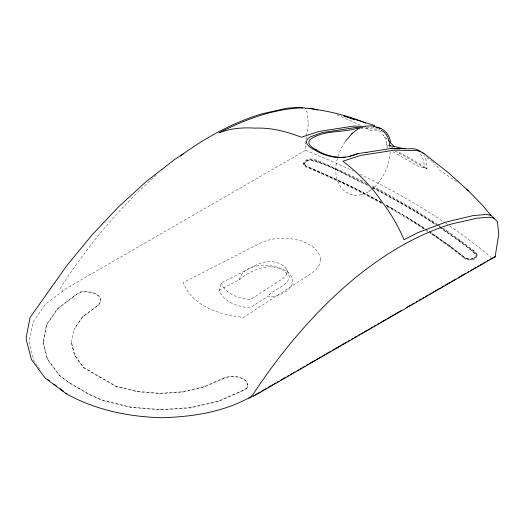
<?xml version="1.0" encoding="UTF-8"?>
<svg xmlns="http://www.w3.org/2000/svg" width="525" height="525" viewBox="0 0 525 525"><rect width="100%" height="100%" fill="white"/><g stroke="black" fill="none" stroke-linecap="round" stroke-linejoin="round"><path stroke-width="0.39" stroke-dasharray="2.62 1.97" d="M387.083 148.352C387.201 143.515 386.105 138.351 382.725 134.715L387.161 139.302M389.609 147.814L389.648 146.816M247.767 384.484L247.767 384.858L245.989 381.321A15.455 8.925 0 0 0 239.065 377.508C234.137 376.248 228.788 376.359 224.044 378.302L203.805 387.201L182.661 392.109L159.948 393.652L137.235 391.735L116.051 386.525L83.692 367.841L74.668 355.615L71.354 342.123L74.668 355.235L83.692 367.467L116.051 386.151L137.235 391.361L159.948 393.277L182.661 391.735L203.805 386.827L224.044 377.928C228.788 375.985 234.137 375.867 239.065 377.134A15.455 8.925 0 0 1 245.989 380.947C247.918 382.922 248.371 386.111 246.816 388.441L242.95 390.672L218.446 401.441L190.608 407.905L160.637 409.933L130.587 407.407L102.487 400.49L89.611 394.748L69.451 383.106L59.502 375.677L47.526 359.454L43.142 342.103L46.659 324.424L57.855 308.352L76.512 294.203L80.377 291.972L83.416 291.5L86.579 291.428L92.715 292.451A15.455 8.925 0 0 1 99.317 296.448C101.791 299.165 100.892 303.529 97.932 305.491L82.523 317.179L74.018 329.385L82.523 316.805L97.932 305.117L100.498 301.842L100.787 300.024M390.213 151.876C389.662 165.224 383.624 178.126 374.148 187.477L373.748 187.779M306.324 136.828L305.189 143.955L305.471 150.38A717.8 414.415 0 0 1 353.404 171.084M306.449 136.034L308.346 124.149L306.961 111.7L304.789 109.397M219.148 290.174L239.229 279.858C243.633 262.165 271.733 263.156 284.609 270.152C304.868 282.148 282.831 298.134 267.796 296.349L249.933 307.945C238.186 306.666 223.604 302.393 219.148 290.174L221.399 282.936L257.493 264.397C269.41 258.503 288.323 261.548 289.229 277.692C286.604 287.28 273.532 288.691 267.796 296.349M43.142 342.103L46.659 324.424M71.354 342.497L74.018 329.011M366.673 183.96A709.721 409.756 0 0 0 319.161 162.035C314.672 159.534 306.167 157.808 303.614 163.675C304.9 156.962 314.79 158.635 319.161 161.28A709.721 409.756 0 0 1 364.521 182.123M368.15 185.496C349.053 177.398 330.855 164.903 310.564 160.315C308.287 160.46 305.255 161.195 304.638 163.734C304.808 160.932 308.234 160.059 310.564 159.928C330.606 164.423 348.574 176.761 367.428 184.754M429.128 231.328L450.325 246.212L465.938 258.274L470.242 258.963L473.137 258.438L475.263 257.211L476.168 255.544L475.886 256.797L474.331 258.287M442.916 228.014L460.012 240.135L475.742 252.289L477.107 254.205L477.192 255.235L476.142 257.158L471.752 259.186L468.7 259.304L465.938 258.661L450.325 246.593L430.487 232.627M477.192 255.235C476.201 261.397 466.049 261.188 462.702 257.02M246.816 388.441L247.629 386.315M345.017 141.953C336.617 154.573 331.485 173.079 340.535 186.69C345.096 193.581 354.29 197.013 362.184 194.453M46.659 324.798L57.855 308.726L76.512 294.577L80.377 292.346L83.416 291.874L86.579 291.802L92.715 292.825A15.455 8.925 0 0 1 99.317 296.822L100.787 300.398M156.496 175.028C120.31 206.548 89.558 243.79 63.105 283.723L60.539 288.258L62.547 291.217M368.511 191.691L361.403 194.775M371.175 189.696L367.316 192.36M371.641 189.348L374.148 187.477M239.229 279.858C252.118 268.656 275.29 259.455 288.507 275.133M305.471 150.38L65.802 288.75L45.524 304.126L32.983 322.127L29.039 341.526L33.961 360.997L39.723 368.806M43.142 341.723L47.526 359.08L59.502 375.303L69.451 382.732L89.611 394.373L102.487 400.116L130.587 407.033L160.637 409.559L190.608 407.531L218.446 401.067L242.95 390.298L246.816 388.067M473.694 258.576C469.967 259.724 465.38 259.422 462.702 256.259M373.715 127.877L363.595 127.693M360.557 128.737L377.383 129.078M388.461 145.281L386.111 144.769L388.323 145.74M381.268 131.519L376.313 130.193L372.967 129.983L371.346 130.679L364.809 127.365M378.742 129.353L379.956 129.727M304.71 164.24L305.832 165.834L343.79 182.779L360.419 191.008L381.577 202.342M381.577 202.722L360.419 191.389L343.79 183.166L305.064 165.854L303.699 163.944M391.263 147.033L392.733 147.676M336.892 114.857L361.18 125.528M425.152 167.501L427.022 168.643L409.487 157.887L396.998 151.102M372.396 187.3L402.052 203.569L416.614 212.146L436.058 224.654M373.098 188.055L402.052 203.956L416.614 212.533L435.383 224.582M394.964 150.931L407.433 157.71L424.226 167.797C424.351 162.481 423.15 156.791 419.423 152.795M392.943 151.725L418.55 166.517L427.028 168.427L426.182 160.499L424.141 155.643M385.836 204.75L407.584 217.409L425.06 228.585M392.976 208.806L392.976 209.193L385.836 205.131L407.584 217.796L426.418 229.884M381.609 202.788L375.926 199.572A709.721 409.756 0 0 0 308.674 167.331M381.609 203.549L375.926 200.333A709.721 409.756 0 0 0 308.674 168.092C306.213 167.429 303.01 166.051 303.614 162.914M387.286 206.765L406.855 218.19M437.496 224.365L417.342 211.378L386.413 193.522A709.721 409.756 0 0 0 370.958 185.377M438.172 225.579L417.342 212.139L386.413 194.283A709.721 409.756 0 0 0 372.383 186.867M426.864 157.585L432.239 161.523M438.172 224.818L440.206 226.19M438.854 226.032L441.564 227.863M442.24 228.316L460.012 240.896L473.189 250.963L476.615 253.962L477.192 255.99M440.121 227.391L459.217 240.857L472.375 250.917L475.67 253.785L476.168 255.931M439.445 227.318C451.664 236.342 465.55 244.171 476.096 255.038M456.566 181.794L439.576 170.074L438.119 167.593L435.061 164.108M432.803 162.041L433.932 163.072M426.392 156.706L426.615 157.119M221.399 282.936C225.579 294.427 239.295 298.436 250.333 299.644L282.443 278.801C285.79 276.983 288.455 272.987 286.591 269.2M304.638 163.354L304.71 164.627L305.832 166.222L305.832 165.834M475.742 252.289L475.742 253.05M474.882 252.965L474.882 253.345M473.189 250.208L473.189 250.963M472.375 250.917L472.375 251.298M465.938 258.274L465.938 258.661M463.516 256.298L463.516 256.686M460.012 240.135L460.012 240.896M459.217 240.857L459.217 241.244M450.325 246.212L450.325 246.593M446.303 230.298L446.303 231.059M445.535 231.039L445.535 231.42M436.597 236.362L436.597 236.742M432.075 220.71L432.075 221.471M431.327 221.465L431.327 221.852M422.343 226.754L422.343 227.141M417.342 211.378L417.342 212.139M416.614 212.146L416.614 212.533M407.584 217.409L407.584 217.796M402.052 203.569L402.052 203.956M401.317 203.149L401.317 203.529M400.582 202.722L400.582 203.109M392.247 208.386L392.247 208.766M391.512 207.959L391.512 208.346M385.731 194.316L385.731 194.703M376.615 199.526L376.615 199.913M360.419 191.008L360.419 191.389M353.01 177.621L353.01 178.001M343.79 182.779L343.79 183.166M336 169.719L336 170.1M326.727 174.851L326.727 175.238M318.577 162.12L318.577 162.507M315.033 160.676L315.033 161.057M309.258 167.239L309.258 167.619M242.95 390.298L242.95 390.672M239.38 391.867L239.38 392.241M224.044 377.928L224.044 378.302M221.891 378.873L221.891 379.253M218.446 401.067L218.446 401.441M204.986 386.308L204.986 386.682M203.805 386.827L203.805 387.201M190.608 407.531L190.608 407.905M182.661 391.735L182.661 392.109M160.637 409.559L160.637 409.933M159.948 393.277L159.948 393.652M137.235 391.361L137.235 391.735M135.772 391L135.772 391.374M130.587 407.033L130.587 407.407M116.051 386.151L116.051 386.525M102.487 400.116L102.487 400.49M99.875 376.812L99.875 377.186M97.932 305.117L97.932 305.491M96.292 306.364L96.292 306.738M89.611 394.373L89.611 394.748M83.692 367.467L83.692 367.841M83.422 316.122L83.422 316.496M82.523 316.805L82.523 317.179M80.377 291.972L80.377 292.346M79.531 388.553L79.531 388.927M76.512 294.203L76.512 294.577M75.292 356.081L75.292 356.455M74.668 355.235L74.668 355.615M73.795 296.264L73.795 296.638M69.451 382.732L69.451 383.106M59.502 375.303L59.502 375.677M57.855 308.352L57.855 308.726M47.526 359.08L47.526 359.454M359.861 174.162A717.8 414.415 0 0 1 444.977 222.679M445.627 223.118A717.8 414.415 0 0 1 448.882 225.33M449.531 225.776A717.8 414.415 0 0 1 490.868 257.112M406.803 217.396A709.721 409.756 0 0 1 424.974 228.992M425.657 229.445A709.721 409.756 0 0 1 427.698 230.81M430.408 232.634A709.721 409.756 0 0 1 462.65 256.226M406.803 218.157A709.721 409.756 0 0 1 423.603 228.841M426.339 230.659A709.721 409.756 0 0 1 427.698 231.571M428.38 232.024A709.721 409.756 0 0 1 462.65 256.988M320.493 259.389L319.449 264.757L316.017 269.738L310.439 273.984L243.561 317.395C220.566 314.888 191.999 306.528 183.284 282.594L258.477 243.981C271.753 237.037 287.733 236.801 301.868 241.165C310.15 244.223 319.423 249.743 320.493 259.389"/><path stroke-width="0.79" d="M345.424 141.31L352.308 133.258M351.908 133.56L358.089 128.94M183.52 153.654L174.687 159.475L146.37 181.44L118.703 206.699L91.993 234.983L66.55 265.958L30.083 317.513L26.25 337.201L26.25 339.78L31.421 359.566L45.235 378.098L66.754 394.131M252.4 396.48L253.818 395.66M255.235 394.839L260.203 391.978M261.621 391.158L265.873 388.703M267.999 387.476L275.802 382.968M277.22 382.154L278.637 381.334M280.763 380.107L285.725 377.239M287.149 376.418L288.566 375.598M290.692 374.371L292.11 373.557M293.527 372.737L294.945 371.917M297.071 370.689L298.489 369.869M299.906 369.049L302.039 367.822M303.457 367.001L304.874 366.188M306.292 365.367L308.418 364.14M309.835 363.32L314.797 360.452M316.221 359.638L321.182 356.77M322.599 355.95L324.726 354.723M326.143 353.902L330.402 351.448M332.528 350.221L340.325 345.719M341.742 344.899L346.71 342.031M348.127 341.211L349.545 340.397M351.671 339.163L353.089 338.349M354.506 337.529L356.633 336.302M358.05 335.482L359.474 334.661M360.892 333.848L363.018 332.614M364.435 331.8L366.562 330.566M367.979 329.752L369.397 328.932M370.814 328.112L372.947 326.885M374.364 326.064L375.782 325.244M377.199 324.43L379.326 323.203M380.743 322.383L385.704 319.515M387.128 318.695L401.31 310.511M406.271 307.643L411.233 304.776M412.65 303.962L414.067 303.142M416.2 301.914L417.618 301.094M419.035 300.274L421.162 299.047M422.579 298.226L423.997 297.412M425.414 296.592L427.54 295.365M428.958 294.545L430.382 293.724M431.799 292.904L433.926 291.677M435.343 290.857L440.304 287.995M441.722 287.175L443.848 285.948M445.272 285.127L450.233 282.26M451.651 281.446L455.903 278.985M458.03 277.758L465.833 273.256M467.25 272.436L468.667 271.615M470.794 270.388L472.211 269.574M473.635 268.754L475.762 267.527M477.179 266.707L478.597 265.886M480.014 265.066L482.14 263.839M483.558 263.018L484.975 262.205M487.108 260.978L488.526 260.157M489.943 259.337L492.069 258.11M253.509 396.237L495.6 256.469L495.6 253.883L498.75 234.078L497.372 221.635L490.33 214.745L482.429 205.203L468.53 190.942L448.691 172.974L428.426 157.054C423.951 152.926 418.077 149.402 411.751 150.583L394.866 150.111L360.498 155.446L342.917 161.227C357.545 172.436 370.853 185.574 381.281 200.852L381.321 200.904C390.462 212.828 398.167 225.816 404.001 239.682L417.605 232.732L445.502 222.2L472.756 215.677L486.15 214.436L490.783 215.283L490.37 214.791M492.772 257.782L495.6 256.469M248.837 398.048L251.685 396.795M349.624 156.292L357.735 153.628L366.949 152.263M357.912 153.635C349.722 156.988 340.777 158.53 332.03 156.719A26.486 13.033 14.4 0 1 314.147 149.572A26.486 10.178 5.3 0 1 306.456 141.953L307.184 139.42L309.573 137.189L321.569 132.746L355.97 127.444L362.821 127.673M366.732 152.329L392.136 148.326L409.034 148.818C413.004 148.299 417.316 148.923 420.512 151.476M365.498 126.105L372.094 125.862L374.082 126.354M345.253 157.198L339.504 157.343L333.309 156.588A25.351 12.469 14.4 0 1 316.201 149.75L314.147 149.572M365.446 126.466L353.305 126.118L318.931 131.447L301.35 137.228C286.722 131.572 271.169 127.463 255.334 128.139C243.023 127.378 230.534 128.205 218.991 132.864C244.814 119.621 273.282 108.8 302.512 107.868M399.906 148.844L390.836 148.555M359.835 128.71L356.226 128.572C341.171 132.923 322.455 129.852 309.533 140.037L308.838 142.459A25.351 9.739 5.3 0 0 316.201 149.75M301.534 107.691C323.334 109.659 345.312 114.607 365.564 122.994M375.92 127.746L376.707 127.818M373.675 126.446L378.676 127.503L381.032 128.782M377.396 127.897C385.048 128.356 390.023 135.804 390.652 142.925M305.248 108.353L305.773 108.465M302.203 107.927L299.204 107.297L286.808 108.222L261.575 113.938A313.084 180.764 -60 0 0 180.351 155.945M494.11 218.177L489.608 217.225L477.218 218.151L451.986 223.867A313.084 180.764 -60 0 0 348.101 283.841C311.476 315.683 280.238 353.233 253.509 393.652L250.13 397.714L248.122 398.357C221.347 412.519 190.942 417.001 160.985 417.703C128.914 416.732 96.908 410.228 68.467 394.944L65.914 393.035M389.242 145.451L404.906 148.87M310.19 108.196L317.533 110.001M374.765 125.587L343.737 115.808L353.745 119.424M381.189 130.246C385.442 132.221 388.047 136.625 388.973 141.087M466.613 189.525L468.53 190.942M47.407 379.221L49.324 380.645M53.786 383.985L56.339 385.888M60.172 388.749L63.361 391.132M422.592 152.782L424.082 154.035M388.27 140.444L394.373 146.751M389.373 142.656L389.885 146.587"/></g></svg>
